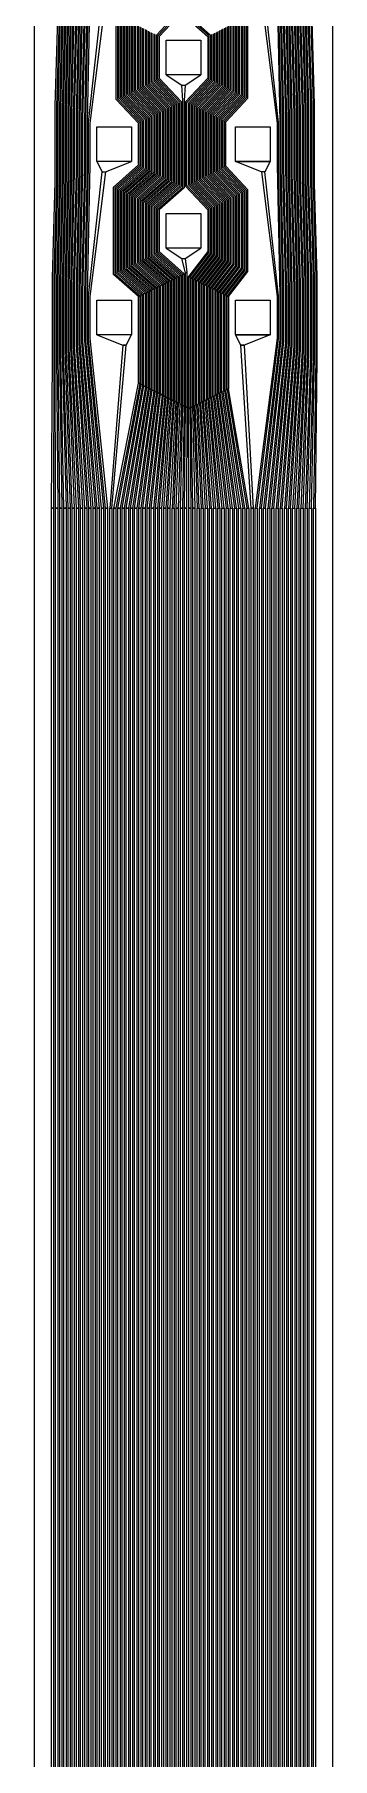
# Model space of a CAD drawing. Header units: inches. Extents: x 115980 to 170179, y 57000 to 74333.
# Drawn here: x 152065.3 to 152151.3, y 69660.7 to 70158 of the extents above; entities that cross this region are included whole.
import ezdxf

# ---------------------------------------------------------------- set-up
doc = ezdxf.new("R2010")
doc.units = ezdxf.units.IN
doc.header["$MEASUREMENT"] = 0
for name, color, linetype in [('metal', 221, 'Continuous'), ('nitride window', 40, 'Continuous'), ('profile', 140, 'Continuous')]:
    doc.layers.add(name, color=color, linetype=linetype)

msp = doc.modelspace()

# ---------------------------------------------------------------- linework, layer by layer
at = {"layer": 'metal'}
for points in [[(152084.79, 70268.42), (152085.79, 70268.42), (152081.29, 70232.42), (152081.29, 70220.42), (152080.49, 70182.82), (152080.49, 70170.02), (152079.69, 70133.22), (152079.69, 70119.62), (152078.89, 70083.62), (152078.89, 70069.22), (152082.79, 70021.42), (152082.19, 70021.42), (152078.49, 70069.02), (152078.49, 70083.82), (152079.29, 70119.42), (152079.29, 70133.42), (152080.09, 70169.82), (152080.09, 70183.02), (152080.49, 70220.02), (152080.49, 70232.82), (152084.79, 70268.42)], [(152131.79, 70268.42), (152130.79, 70268.42), (152135.29, 70232.42), (152135.29, 70220.42), (152136.09, 70182.82), (152136.09, 70170.02), (152136.89, 70133.22), (152136.89, 70119.62), (152137.69, 70083.62), (152137.69, 70069.22), (152132.59, 70021.42), (152133.19, 70021.42), (152138.09, 70069.02), (152138.09, 70083.82), (152137.29, 70119.42), (152137.29, 70133.42), (152136.49, 70169.82), (152136.49, 70183.02), (152136.09, 70220.02), (152136.09, 70232.82), (152131.79, 70268.42)], [(152084.79, 70218.42), (152085.79, 70218.42), (152081.29, 70182.42), (152081.29, 70170.42), (152080.49, 70132.82), (152080.49, 70120.02), (152079.69, 70083.22), (152079.69, 70069.62), (152083.99, 70021.42), (152083.39, 70021.42), (152079.29, 70069.42), (152079.29, 70083.42), (152080.09, 70119.82), (152080.09, 70133.02), (152080.89, 70170.22), (152080.89, 70182.62), (152084.79, 70218.42)], [(152131.79, 70218.42), (152130.79, 70218.42), (152135.29, 70182.42), (152135.29, 70170.42), (152136.09, 70132.82), (152136.09, 70120.02), (152136.89, 70083.22), (152136.89, 70069.62), (152131.39, 70021.42), (152131.99, 70021.42), (152137.29, 70069.42), (152137.29, 70083.42), (152136.49, 70119.82), (152136.49, 70133.02), (152135.69, 70170.22), (152135.69, 70182.62), (152131.79, 70218.42)], [(152108.79, 70193.42), (152107.79, 70193.42), (152108.09, 70189.02), (152108.09, 70163.82), (152115.29, 70157.42), (152115.29, 70145.42), (152108.89, 70138.62), (152108.89, 70114.22), (152115.29, 70107.42), (152115.29, 70095.42), (152109.69, 70088.22), (152110.09, 70088.02), (152115.69, 70095.22), (152115.69, 70107.62), (152109.29, 70114.42), (152109.29, 70138.42), (152115.69, 70145.22), (152115.69, 70157.62), (152108.49, 70164.02), (152108.49, 70189.02), (152108.79, 70193.42)], [(152084.79, 70168.42), (152085.79, 70168.42), (152081.29, 70132.42), (152081.29, 70120.42), (152080.49, 70082.82), (152080.49, 70070.02), (152085.19, 70021.42), (152084.59, 70021.42), (152080.09, 70069.82), (152080.09, 70083.02), (152080.89, 70120.22), (152080.89, 70132.62), (152084.79, 70168.42)], [(152131.79, 70168.42), (152130.79, 70168.42), (152135.29, 70132.42), (152135.29, 70120.42), (152136.09, 70082.82), (152136.09, 70070.02), (152130.19, 70021.42), (152130.79, 70021.42), (152136.49, 70069.82), (152136.49, 70083.02), (152135.69, 70120.22), (152135.69, 70132.62), (152131.79, 70168.42)], [(152103.29, 70156.42), (152113.29, 70156.42), (152113.29, 70146.42), (152103.29, 70146.42)], [(152113.29, 70146.42), (152103.29, 70146.42), (152107.79, 70143.42), (152108.79, 70143.42), (152113.29, 70146.42)], [(152107.79, 70143.42), (152108.79, 70143.42), (152108.49, 70139.02), (152108.49, 70113.82), (152101.29, 70107.42), (152101.29, 70095.42), (152108.49, 70089.02), (152108.09, 70088.82), (152100.89, 70095.22), (152100.89, 70107.62), (152108.09, 70114.02), (152108.09, 70139.02), (152107.79, 70143.42)], [(152083.29, 70131.42), (152093.29, 70131.42), (152093.29, 70121.42), (152083.29, 70121.42)], [(152123.29, 70131.42), (152133.29, 70131.42), (152133.29, 70121.42), (152123.29, 70121.42)], [(152093.29, 70121.42), (152083.29, 70121.42), (152084.79, 70118.42), (152085.79, 70118.42), (152093.29, 70121.42)], [(152123.29, 70121.42), (152133.29, 70121.42), (152131.79, 70118.42), (152130.79, 70118.42), (152123.29, 70121.42)], [(152084.79, 70118.42), (152085.79, 70118.42), (152081.29, 70082.42), (152081.29, 70070.42), (152086.39, 70021.42), (152085.79, 70021.42), (152080.89, 70070.22), (152080.89, 70082.62), (152084.79, 70118.42)], [(152131.79, 70118.42), (152130.79, 70118.42), (152135.29, 70082.42), (152135.29, 70070.42), (152128.99, 70021.42), (152129.59, 70021.42), (152135.69, 70070.22), (152135.69, 70082.62), (152131.79, 70118.42)], [(152103.29, 70106.42), (152113.29, 70106.42), (152113.29, 70096.42), (152103.29, 70096.42)], [(152113.29, 70096.42), (152103.29, 70096.42), (152107.79, 70093.42), (152108.79, 70093.42), (152113.29, 70096.42)], [(152107.79, 70093.42), (152108.79, 70093.42), (152109.29, 70089.42), (152108.89, 70089.22)], [(152102.49, 70086.02), (152102.89, 70086.22), (152102.89, 70053.62), (152102.49, 70053.82)], [(152103.29, 70086.42), (152103.69, 70086.62), (152103.69, 70053.22), (152103.29, 70053.42)], [(152104.09, 70086.82), (152104.49, 70087.02), (152104.49, 70052.82), (152104.09, 70053.02)], [(152104.89, 70087.22), (152105.29, 70087.42), (152105.29, 70052.42), (152104.89, 70052.62)], [(152105.69, 70087.62), (152106.09, 70087.82), (152106.09, 70052.02), (152105.69, 70052.22)], [(152106.49, 70088.02), (152106.89, 70088.22), (152106.89, 70051.62), (152106.49, 70051.82)], [(152107.29, 70088.42), (152107.69, 70088.62), (152107.69, 70051.22), (152107.29, 70051.42)], [(152108.09, 70088.82), (152108.49, 70089.02), (152108.49, 70050.82), (152108.09, 70051.02)], [(152108.89, 70089.22), (152109.29, 70089.42), (152109.29, 70050.42), (152108.89, 70050.62)], [(152109.69, 70088.22), (152110.09, 70088.02), (152110.09, 70050.22), (152109.69, 70050.22)], [(152110.49, 70087.82), (152110.89, 70087.62), (152110.89, 70050.62), (152110.49, 70050.42)], [(152111.29, 70087.42), (152111.69, 70087.22), (152111.69, 70051.02), (152111.29, 70050.82)], [(152112.09, 70087.02), (152112.49, 70086.82), (152112.49, 70051.42), (152112.09, 70051.22)], [(152112.89, 70086.62), (152113.29, 70086.42), (152113.29, 70051.82), (152112.89, 70051.62)], [(152113.69, 70086.22), (152114.09, 70086.02), (152114.09, 70052.22), (152113.69, 70052.02)], [(152083.29, 70081.42), (152093.29, 70081.42), (152093.29, 70071.42), (152083.29, 70071.42)], [(152095.29, 70082.42), (152095.69, 70082.62), (152095.69, 70057.22), (152095.29, 70057.42)], [(152096.09, 70082.82), (152096.49, 70083.02), (152096.49, 70056.82), (152096.09, 70057.02)], [(152096.89, 70083.22), (152097.29, 70083.42), (152097.29, 70056.42), (152096.89, 70056.62)], [(152097.69, 70083.62), (152098.09, 70083.82), (152098.09, 70056.02), (152097.69, 70056.22)], [(152098.49, 70084.02), (152098.89, 70084.22), (152098.89, 70055.62), (152098.49, 70055.82)], [(152099.29, 70084.42), (152099.69, 70084.62), (152099.69, 70055.22), (152099.29, 70055.42)], [(152100.09, 70084.82), (152100.49, 70085.02), (152100.49, 70054.82), (152100.09, 70055.02)], [(152100.89, 70085.22), (152101.29, 70085.42), (152101.29, 70054.42), (152100.89, 70054.62)], [(152101.69, 70085.62), (152102.09, 70085.82), (152102.09, 70054.02), (152101.69, 70054.22)], [(152114.49, 70085.82), (152114.89, 70085.62), (152114.89, 70052.62), (152114.49, 70052.42)], [(152115.29, 70085.42), (152115.69, 70085.22), (152115.69, 70053.02), (152115.29, 70052.82)], [(152116.09, 70085.02), (152116.49, 70084.82), (152116.49, 70053.42), (152116.09, 70053.22)], [(152116.89, 70084.62), (152117.29, 70084.42), (152117.29, 70053.82), (152116.89, 70053.62)], [(152117.69, 70084.22), (152118.09, 70084.02), (152118.09, 70054.22), (152117.69, 70054.02)], [(152118.49, 70083.82), (152118.89, 70083.62), (152118.89, 70054.62), (152118.49, 70054.42)], [(152119.29, 70083.42), (152119.69, 70083.22), (152119.69, 70055.02), (152119.29, 70054.82)], [(152120.09, 70083.02), (152120.49, 70082.82), (152120.49, 70055.42), (152120.09, 70055.22)], [(152120.89, 70082.62), (152121.29, 70082.42), (152121.29, 70055.82), (152120.89, 70055.62)], [(152123.29, 70081.42), (152133.29, 70081.42), (152133.29, 70071.42), (152123.29, 70071.42)], [(152093.29, 70071.42), (152083.29, 70071.42), (152090.79, 70068.42), (152091.79, 70068.42), (152093.29, 70071.42)], [(152123.29, 70071.42), (152133.29, 70071.42), (152125.79, 70068.42), (152124.79, 70068.42), (152123.29, 70071.42)], [(152091.79, 70068.42), (152090.79, 70068.42), (152086.99, 70021.42), (152087.59, 70021.42)], [(152124.79, 70068.42), (152125.79, 70068.42), (152128.39, 70021.42), (152127.79, 70021.42)], [(152095.29, 70057.42), (152095.69, 70057.22), (152088.79, 70021.42), (152088.19, 70021.42)], [(152096.09, 70057.02), (152096.49, 70056.82), (152089.99, 70021.42), (152089.39, 70021.42)], [(152096.89, 70056.62), (152097.29, 70056.42), (152091.19, 70021.42), (152090.59, 70021.42)], [(152097.69, 70056.22), (152098.09, 70056.02), (152092.39, 70021.42), (152091.79, 70021.42)], [(152098.49, 70055.82), (152098.89, 70055.62), (152093.59, 70021.42), (152092.99, 70021.42)], [(152099.29, 70055.42), (152099.69, 70055.22), (152094.79, 70021.42), (152094.19, 70021.42)], [(152100.09, 70055.02), (152100.49, 70054.82), (152095.99, 70021.42), (152095.39, 70021.42)], [(152100.89, 70054.62), (152101.29, 70054.42), (152097.19, 70021.42), (152096.59, 70021.42)], [(152101.69, 70054.22), (152102.09, 70054.02), (152098.39, 70021.42), (152097.79, 70021.42)], [(152102.49, 70053.82), (152102.89, 70053.62), (152099.59, 70021.42), (152098.99, 70021.42)], [(152103.29, 70053.42), (152103.69, 70053.22), (152100.79, 70021.42), (152100.19, 70021.42)], [(152104.09, 70053.02), (152104.49, 70052.82), (152101.99, 70021.42), (152101.39, 70021.42)], [(152103.19, 70021.42), (152102.59, 70021.42), (152104.89, 70052.62), (152105.29, 70052.42)], [(152105.69, 70052.22), (152106.09, 70052.02), (152104.39, 70021.42), (152103.79, 70021.42)], [(152104.99, 70021.42), (152105.59, 70021.42), (152106.89, 70051.62), (152106.49, 70051.82)], [(152107.29, 70051.42), (152107.69, 70051.22), (152106.79, 70021.42), (152106.19, 70021.42)], [(152112.49, 70051.42), (152112.09, 70051.22), (152113.39, 70021.42), (152113.99, 70021.42)], [(152113.29, 70051.82), (152112.89, 70051.62), (152114.59, 70021.42), (152115.19, 70021.42)], [(152114.09, 70052.22), (152113.69, 70052.02), (152115.79, 70021.42), (152116.39, 70021.42)], [(152114.89, 70052.62), (152114.49, 70052.42), (152116.99, 70021.42), (152117.59, 70021.42)], [(152115.69, 70053.02), (152115.29, 70052.82), (152118.19, 70021.42), (152118.79, 70021.42)], [(152116.49, 70053.42), (152116.09, 70053.22), (152119.39, 70021.42), (152119.99, 70021.42)], [(152117.29, 70053.82), (152116.89, 70053.62), (152120.59, 70021.42), (152121.19, 70021.42)], [(152118.09, 70054.22), (152117.69, 70054.02), (152121.79, 70021.42), (152122.39, 70021.42)], [(152118.89, 70054.62), (152118.49, 70054.42), (152122.99, 70021.42), (152123.59, 70021.42)], [(152119.69, 70055.02), (152119.29, 70054.82), (152124.19, 70021.42), (152124.79, 70021.42)], [(152120.49, 70055.42), (152120.09, 70055.22), (152125.39, 70021.42), (152125.99, 70021.42)], [(152121.29, 70055.82), (152120.89, 70055.62), (152126.59, 70021.42), (152127.19, 70021.42)], [(152108.09, 70051.02), (152108.49, 70050.82), (152107.99, 70021.42), (152107.39, 70021.42)], [(152108.89, 70050.62), (152109.29, 70050.42), (152109.19, 70021.42), (152108.59, 70021.42)], [(152109.69, 70050.22), (152110.09, 70050.22), (152110.39, 70021.42), (152109.79, 70021.42)], [(152110.49, 70050.42), (152110.89, 70050.62), (152111.59, 70021.42), (152110.99, 70021.42)], [(152112.19, 70021.42), (152112.79, 70021.42), (152111.69, 70051.02), (152111.29, 70050.82)], [(152070.19, 70021.42), (152070.79, 70021.42), (152070.79, 64161.42), (152070.19, 64161.42)], [(152071.39, 70021.42), (152071.99, 70021.42), (152071.99, 64161.42), (152071.39, 64161.42)], [(152072.59, 70021.42), (152073.19, 70021.42), (152073.19, 64161.42), (152072.59, 64161.42)], [(152073.79, 70021.42), (152074.39, 70021.42), (152074.39, 64161.42), (152073.79, 64161.42)], [(152074.99, 70021.42), (152075.59, 70021.42), (152075.59, 64161.42), (152074.99, 64161.42)], [(152076.19, 70021.42), (152076.79, 70021.42), (152076.79, 64161.42), (152076.19, 64161.42)], [(152077.39, 70021.42), (152077.99, 70021.42), (152077.99, 64161.42), (152077.39, 64161.42)], [(152078.59, 70021.42), (152079.19, 70021.42), (152079.19, 64161.42), (152078.59, 64161.42)], [(152079.79, 70021.42), (152080.39, 70021.42), (152080.39, 64161.42), (152079.79, 64161.42)], [(152080.99, 70021.42), (152081.59, 70021.42), (152081.59, 64161.42), (152080.99, 64161.42)], [(152082.19, 70021.42), (152082.79, 70021.42), (152082.79, 64161.42), (152082.19, 64161.42)], [(152083.39, 70021.42), (152083.99, 70021.42), (152083.99, 64161.42), (152083.39, 64161.42)], [(152084.59, 70021.42), (152085.19, 70021.42), (152085.19, 64161.42), (152084.59, 64161.42)], [(152085.79, 70021.42), (152086.39, 70021.42), (152086.39, 64161.42), (152085.79, 64161.42)], [(152086.99, 70021.42), (152087.59, 70021.42), (152087.59, 64161.42), (152086.99, 64161.42)], [(152088.19, 70021.42), (152088.79, 70021.42), (152088.79, 64161.42), (152088.19, 64161.42)], [(152089.39, 70021.42), (152089.99, 70021.42), (152089.99, 64161.42), (152089.39, 64161.42)], [(152090.59, 70021.42), (152091.19, 70021.42), (152091.19, 64161.42), (152090.59, 64161.42)], [(152091.79, 70021.42), (152092.39, 70021.42), (152092.39, 64161.42), (152091.79, 64161.42)], [(152092.99, 70021.42), (152093.59, 70021.42), (152093.59, 64161.42), (152092.99, 64161.42)], [(152094.19, 70021.42), (152094.79, 70021.42), (152094.79, 64161.42), (152094.19, 64161.42)], [(152095.39, 70021.42), (152095.99, 70021.42), (152095.99, 64161.42), (152095.39, 64161.42)], [(152096.59, 70021.42), (152097.19, 70021.42), (152097.19, 64161.42), (152096.59, 64161.42)], [(152097.79, 70021.42), (152098.39, 70021.42), (152098.39, 64161.42), (152097.79, 64161.42)], [(152098.99, 70021.42), (152099.59, 70021.42), (152099.59, 64161.42), (152098.99, 64161.42)], [(152100.19, 70021.42), (152100.79, 70021.42), (152100.79, 64161.42), (152100.19, 64161.42)], [(152101.39, 70021.42), (152101.99, 70021.42), (152101.99, 64161.42), (152101.39, 64161.42)], [(152102.59, 70021.42), (152103.19, 70021.42), (152103.19, 64161.42), (152102.59, 64161.42)], [(152103.79, 70021.42), (152104.39, 70021.42), (152104.39, 64161.42), (152103.79, 64161.42)], [(152104.99, 70021.42), (152105.59, 70021.42), (152105.59, 64161.42), (152104.99, 64161.42)], [(152106.19, 70021.42), (152106.79, 70021.42), (152106.79, 64161.42), (152106.19, 64161.42)], [(152107.39, 70021.42), (152107.99, 70021.42), (152107.99, 64161.42), (152107.39, 64161.42)], [(152108.59, 70021.42), (152109.19, 70021.42), (152109.19, 64161.42), (152108.59, 64161.42)], [(152109.79, 70021.42), (152110.39, 70021.42), (152110.39, 64161.42), (152109.79, 64161.42)], [(152110.99, 70021.42), (152111.59, 70021.42), (152111.59, 64161.42), (152110.99, 64161.42)], [(152112.19, 70021.42), (152112.79, 70021.42), (152112.79, 64161.42), (152112.19, 64161.42)], [(152113.39, 70021.42), (152113.99, 70021.42), (152113.99, 64161.42), (152113.39, 64161.42)], [(152114.59, 70021.42), (152115.19, 70021.42), (152115.19, 64161.42), (152114.59, 64161.42)], [(152115.79, 70021.42), (152116.39, 70021.42), (152116.39, 64161.42), (152115.79, 64161.42)], [(152116.99, 70021.42), (152117.59, 70021.42), (152117.59, 64161.42), (152116.99, 64161.42)], [(152118.19, 70021.42), (152118.79, 70021.42), (152118.79, 64161.42), (152118.19, 64161.42)], [(152119.39, 70021.42), (152119.99, 70021.42), (152119.99, 64161.42), (152119.39, 64161.42)], [(152120.59, 70021.42), (152121.19, 70021.42), (152121.19, 64161.42), (152120.59, 64161.42)], [(152121.79, 70021.42), (152122.39, 70021.42), (152122.39, 64161.42), (152121.79, 64161.42)], [(152122.99, 70021.42), (152123.59, 70021.42), (152123.59, 64161.42), (152122.99, 64161.42)], [(152124.19, 70021.42), (152124.79, 70021.42), (152124.79, 64161.42), (152124.19, 64161.42)], [(152125.39, 70021.42), (152125.99, 70021.42), (152125.99, 64161.42), (152125.39, 64161.42)], [(152126.59, 70021.42), (152127.19, 70021.42), (152127.19, 64161.42), (152126.59, 64161.42)], [(152127.79, 70021.42), (152128.39, 70021.42), (152128.39, 64161.42), (152127.79, 64161.42)], [(152128.99, 70021.42), (152129.59, 70021.42), (152129.59, 64161.42), (152128.99, 64161.42)], [(152130.19, 70021.42), (152130.79, 70021.42), (152130.79, 64161.42), (152130.19, 64161.42)], [(152131.39, 70021.42), (152131.99, 70021.42), (152131.99, 64161.42), (152131.39, 64161.42)], [(152132.59, 70021.42), (152133.19, 70021.42), (152133.19, 64161.42), (152132.59, 64161.42)], [(152133.79, 70021.42), (152134.39, 70021.42), (152134.39, 64161.42), (152133.79, 64161.42)], [(152134.99, 70021.42), (152135.59, 70021.42), (152135.59, 64161.42), (152134.99, 64161.42)], [(152136.19, 70021.42), (152136.79, 70021.42), (152136.79, 64161.42), (152136.19, 64161.42)], [(152137.39, 70021.42), (152137.99, 70021.42), (152137.99, 64161.42), (152137.39, 64161.42)], [(152138.59, 70021.42), (152139.19, 70021.42), (152139.19, 64161.42), (152138.59, 64161.42)], [(152139.79, 70021.42), (152140.39, 70021.42), (152140.39, 64161.42), (152139.79, 64161.42)], [(152140.99, 70021.42), (152141.59, 70021.42), (152141.59, 64161.42), (152140.99, 64161.42)], [(152142.19, 70021.42), (152142.79, 70021.42), (152142.79, 64161.42), (152142.19, 64161.42)], [(152143.39, 70021.42), (152143.99, 70021.42), (152143.99, 64161.42), (152143.39, 64161.42)], [(152144.59, 70021.42), (152145.19, 70021.42), (152145.19, 64161.42), (152144.59, 64161.42)], [(152145.79, 70021.42), (152146.39, 70021.42), (152146.39, 64161.42), (152145.79, 64161.42)]]:
    msp.add_lwpolyline(points, close=True, dxfattribs=at)
for points in [[(152072.49, 70166.02), (152071.69, 70137.22), (152071.69, 70115.62), (152070.89, 70087.62), (152070.89, 70065.22), (152070.79, 70021.42), (152070.19, 70021.42), (152070.49, 70065.02), (152070.49, 70087.82), (152071.29, 70115.42), (152071.29, 70137.42), (152072.09, 70165.82)], [(152073.29, 70166.42), (152072.49, 70136.82), (152072.49, 70116.02), (152071.69, 70087.22), (152071.69, 70065.62), (152071.99, 70021.42), (152071.39, 70021.42), (152071.29, 70065.42), (152071.29, 70087.42), (152072.09, 70115.82), (152072.09, 70137.02), (152072.89, 70166.22)], [(152074.09, 70166.82), (152073.29, 70136.42), (152073.29, 70116.42), (152072.49, 70086.82), (152072.49, 70066.02), (152073.19, 70021.42), (152072.59, 70021.42), (152072.09, 70065.82), (152072.09, 70087.02), (152072.89, 70116.22), (152072.89, 70136.62), (152073.69, 70166.62)], [(152074.89, 70167.22), (152074.09, 70136.02), (152074.09, 70116.82), (152073.29, 70086.42), (152073.29, 70066.42), (152074.39, 70021.42), (152073.79, 70021.42), (152072.89, 70066.22), (152072.89, 70086.62), (152073.69, 70116.62), (152073.69, 70136.22), (152074.49, 70167.02)], [(152075.69, 70167.62), (152074.89, 70135.62), (152074.89, 70117.22), (152074.09, 70086.02), (152074.09, 70066.82), (152075.59, 70021.42), (152074.99, 70021.42), (152073.69, 70066.62), (152073.69, 70086.22), (152074.49, 70117.02), (152074.49, 70135.82), (152075.29, 70167.42)], [(152076.49, 70168.02), (152075.69, 70135.22), (152075.69, 70117.62), (152074.89, 70085.62), (152074.89, 70067.22), (152076.79, 70021.42), (152076.19, 70021.42), (152074.49, 70067.02), (152074.49, 70085.82), (152075.29, 70117.42), (152075.29, 70135.42), (152076.09, 70167.82)], [(152077.29, 70168.42), (152076.49, 70134.82), (152076.49, 70118.02), (152075.69, 70085.22), (152075.69, 70067.62), (152077.99, 70021.42), (152077.39, 70021.42), (152075.29, 70067.42), (152075.29, 70085.42), (152076.09, 70117.82), (152076.09, 70135.02), (152076.89, 70168.22)], [(152078.09, 70168.82), (152077.29, 70134.42), (152077.29, 70118.42), (152076.49, 70084.82), (152076.49, 70068.02), (152079.19, 70021.42), (152078.59, 70021.42), (152076.09, 70067.82), (152076.09, 70085.02), (152076.89, 70118.22), (152076.89, 70134.62), (152077.69, 70168.62)], [(152078.89, 70169.22), (152078.09, 70134.02), (152078.09, 70118.82), (152077.29, 70084.42), (152077.29, 70068.42), (152080.39, 70021.42), (152079.79, 70021.42), (152076.89, 70068.22), (152076.89, 70084.62), (152077.69, 70118.62), (152077.69, 70134.22), (152078.49, 70169.02)], [(152079.69, 70169.62), (152078.89, 70133.62), (152078.89, 70119.22), (152078.09, 70084.02), (152078.09, 70068.82), (152081.59, 70021.42), (152080.99, 70021.42), (152077.69, 70068.62), (152077.69, 70084.22), (152078.49, 70119.02), (152078.49, 70133.82), (152079.29, 70169.42)], [(152136.89, 70169.62), (152137.69, 70133.62), (152137.69, 70119.22), (152138.49, 70084.02), (152138.49, 70068.82), (152133.79, 70021.42), (152134.39, 70021.42), (152138.89, 70068.62), (152138.89, 70084.22), (152138.09, 70119.02), (152138.09, 70133.82), (152137.29, 70169.42)], [(152137.69, 70169.22), (152138.49, 70134.02), (152138.49, 70118.82), (152139.29, 70084.42), (152139.29, 70068.42), (152134.99, 70021.42), (152135.59, 70021.42), (152139.69, 70068.22), (152139.69, 70084.62), (152138.89, 70118.62), (152138.89, 70134.22), (152138.09, 70169.02)], [(152138.49, 70168.82), (152139.29, 70134.42), (152139.29, 70118.42), (152140.09, 70084.82), (152140.09, 70068.02), (152136.19, 70021.42), (152136.79, 70021.42), (152140.49, 70067.82), (152140.49, 70085.02), (152139.69, 70118.22), (152139.69, 70134.62), (152138.89, 70168.62)], [(152139.29, 70168.42), (152140.09, 70134.82), (152140.09, 70118.02), (152140.89, 70085.22), (152140.89, 70067.62), (152137.39, 70021.42), (152137.99, 70021.42), (152141.29, 70067.42), (152141.29, 70085.42), (152140.49, 70117.82), (152140.49, 70135.02), (152139.69, 70168.22)], [(152140.09, 70168.02), (152140.89, 70135.22), (152140.89, 70117.62), (152141.69, 70085.62), (152141.69, 70067.22), (152138.59, 70021.42), (152139.19, 70021.42), (152142.09, 70067.02), (152142.09, 70085.82), (152141.29, 70117.42), (152141.29, 70135.42), (152140.49, 70167.82)], [(152140.89, 70167.62), (152141.69, 70135.62), (152141.69, 70117.22), (152142.49, 70086.02), (152142.49, 70066.82), (152139.79, 70021.42), (152140.39, 70021.42), (152142.89, 70066.62), (152142.89, 70086.22), (152142.09, 70117.02), (152142.09, 70135.82), (152141.29, 70167.42)], [(152141.69, 70167.22), (152142.49, 70136.02), (152142.49, 70116.82), (152143.29, 70086.42), (152143.29, 70066.42), (152140.99, 70021.42), (152141.59, 70021.42), (152143.69, 70066.22), (152143.69, 70086.62), (152142.89, 70116.62), (152142.89, 70136.22), (152142.09, 70167.02)], [(152142.49, 70166.82), (152143.29, 70136.42), (152143.29, 70116.42), (152144.09, 70086.82), (152144.09, 70066.02), (152142.19, 70021.42), (152142.79, 70021.42), (152144.49, 70065.82), (152144.49, 70087.02), (152143.69, 70116.22), (152143.69, 70136.62), (152142.89, 70166.62)], [(152143.29, 70166.42), (152144.09, 70136.82), (152144.09, 70116.02), (152144.89, 70087.22), (152144.89, 70065.62), (152143.39, 70021.42), (152143.99, 70021.42), (152145.29, 70065.42), (152145.29, 70087.42), (152144.49, 70115.82), (152144.49, 70137.02), (152143.69, 70166.22)], [(152144.09, 70166.02), (152144.89, 70137.22), (152144.89, 70115.62), (152145.69, 70087.62), (152145.69, 70065.22), (152144.59, 70021.42), (152145.19, 70021.42), (152146.09, 70065.02), (152146.09, 70087.82), (152145.29, 70115.42), (152145.29, 70137.42), (152144.49, 70165.82)], [(152089.29, 70163.42), (152089.29, 70139.42), (152095.69, 70132.62), (152095.69, 70120.22), (152088.49, 70113.82), (152088.49, 70089.02), (152095.69, 70082.62), (152095.29, 70082.42), (152088.09, 70088.82), (152088.09, 70114.02), (152095.29, 70120.42), (152095.29, 70132.42), (152088.89, 70139.22), (152088.89, 70163.62)], [(152090.09, 70163.02), (152090.09, 70139.82), (152096.49, 70133.02), (152096.49, 70119.82), (152089.29, 70113.42), (152089.29, 70089.42), (152096.49, 70083.02), (152096.09, 70082.82), (152088.89, 70089.22), (152088.89, 70113.62), (152096.09, 70120.02), (152096.09, 70132.82), (152089.69, 70139.62), (152089.69, 70163.22)], [(152090.89, 70162.62), (152090.89, 70140.22), (152097.29, 70133.42), (152097.29, 70119.42), (152090.09, 70113.02), (152090.09, 70089.82), (152097.29, 70083.42), (152096.89, 70083.22), (152089.69, 70089.62), (152089.69, 70113.22), (152096.89, 70119.62), (152096.89, 70133.22), (152090.49, 70140.02), (152090.49, 70162.82)], [(152091.69, 70162.22), (152091.69, 70140.62), (152098.09, 70133.82), (152098.09, 70119.02), (152090.89, 70112.62), (152090.89, 70090.22), (152098.09, 70083.82), (152097.69, 70083.62), (152090.49, 70090.02), (152090.49, 70112.82), (152097.69, 70119.22), (152097.69, 70133.62), (152091.29, 70140.42), (152091.29, 70162.42)], [(152092.49, 70161.82), (152092.49, 70141.02), (152098.89, 70134.22), (152098.89, 70118.62), (152091.69, 70112.22), (152091.69, 70090.62), (152098.89, 70084.22), (152098.49, 70084.02), (152091.29, 70090.42), (152091.29, 70112.42), (152098.49, 70118.82), (152098.49, 70134.02), (152092.09, 70140.82), (152092.09, 70162.02)], [(152093.29, 70161.42), (152093.29, 70141.42), (152099.69, 70134.62), (152099.69, 70118.22), (152092.49, 70111.82), (152092.49, 70091.02), (152099.69, 70084.62), (152099.29, 70084.42), (152092.09, 70090.82), (152092.09, 70112.02), (152099.29, 70118.42), (152099.29, 70134.42), (152092.89, 70141.22), (152092.89, 70161.62)], [(152094.09, 70161.02), (152094.09, 70141.82), (152100.49, 70135.02), (152100.49, 70117.82), (152093.29, 70111.42), (152093.29, 70091.42), (152100.49, 70085.02), (152100.09, 70084.82), (152092.89, 70091.22), (152092.89, 70111.62), (152100.09, 70118.02), (152100.09, 70134.82), (152093.69, 70141.62), (152093.69, 70161.22)], [(152094.89, 70160.62), (152094.89, 70142.22), (152101.29, 70135.42), (152101.29, 70117.42), (152094.09, 70111.02), (152094.09, 70091.82), (152101.29, 70085.42), (152100.89, 70085.22), (152093.69, 70091.62), (152093.69, 70111.22), (152100.89, 70117.62), (152100.89, 70135.22), (152094.49, 70142.02), (152094.49, 70160.82)], [(152106.89, 70164.62), (152100.49, 70157.82), (152100.49, 70145.02), (152106.89, 70138.22), (152106.89, 70114.62), (152099.69, 70108.22), (152099.69, 70094.62), (152106.89, 70088.22), (152106.49, 70088.02), (152099.29, 70094.42), (152099.29, 70108.42), (152106.49, 70114.82), (152106.49, 70138.02), (152100.09, 70144.82), (152100.09, 70158.02)], [(152107.69, 70164.22), (152101.29, 70157.42), (152101.29, 70145.42), (152107.69, 70138.62), (152107.69, 70114.22), (152100.49, 70107.82), (152100.49, 70095.02), (152107.69, 70088.62), (152107.29, 70088.42), (152100.09, 70094.82), (152100.09, 70108.02), (152107.29, 70114.42), (152107.29, 70138.42), (152100.89, 70145.22), (152100.89, 70157.62), (152107.29, 70164.42)], [(152108.89, 70164.22), (152116.09, 70157.82), (152116.09, 70145.02), (152109.69, 70138.22), (152109.69, 70114.62), (152116.09, 70107.82), (152116.09, 70095.02), (152110.49, 70087.82), (152110.89, 70087.62), (152116.49, 70094.82), (152116.49, 70108.02), (152110.09, 70114.82), (152110.09, 70138.02), (152116.49, 70144.82), (152116.49, 70158.02)], [(152121.69, 70160.62), (152121.69, 70142.22), (152115.29, 70135.42), (152115.29, 70117.42), (152121.69, 70110.62), (152121.69, 70092.22), (152116.09, 70085.02), (152116.49, 70084.82), (152122.09, 70092.02), (152122.09, 70110.82), (152115.69, 70117.62), (152115.69, 70135.22), (152122.09, 70142.02), (152122.09, 70160.82)], [(152122.49, 70161.02), (152122.49, 70141.82), (152116.09, 70135.02), (152116.09, 70117.82), (152122.49, 70111.02), (152122.49, 70091.82), (152116.89, 70084.62), (152117.29, 70084.42), (152122.89, 70091.62), (152122.89, 70111.22), (152116.49, 70118.02), (152116.49, 70134.82), (152122.89, 70141.62), (152122.89, 70161.22)], [(152123.29, 70161.42), (152123.29, 70141.42), (152116.89, 70134.62), (152116.89, 70118.22), (152123.29, 70111.42), (152123.29, 70091.42), (152117.69, 70084.22), (152118.09, 70084.02), (152123.69, 70091.22), (152123.69, 70111.62), (152117.29, 70118.42), (152117.29, 70134.42), (152123.69, 70141.22), (152123.69, 70161.62)], [(152124.09, 70161.82), (152124.09, 70141.02), (152117.69, 70134.22), (152117.69, 70118.62), (152124.09, 70111.82), (152124.09, 70091.02), (152118.49, 70083.82), (152118.89, 70083.62), (152124.49, 70090.82), (152124.49, 70112.02), (152118.09, 70118.82), (152118.09, 70134.02), (152124.49, 70140.82), (152124.49, 70162.02)], [(152124.89, 70162.22), (152124.89, 70140.62), (152118.49, 70133.82), (152118.49, 70119.02), (152124.89, 70112.22), (152124.89, 70090.62), (152119.29, 70083.42), (152119.69, 70083.22), (152125.29, 70090.42), (152125.29, 70112.42), (152118.89, 70119.22), (152118.89, 70133.62), (152125.29, 70140.42), (152125.29, 70162.42)], [(152125.69, 70162.62), (152125.69, 70140.22), (152119.29, 70133.42), (152119.29, 70119.42), (152125.69, 70112.62), (152125.69, 70090.22), (152120.09, 70083.02), (152120.49, 70082.82), (152126.09, 70090.02), (152126.09, 70112.82), (152119.69, 70119.62), (152119.69, 70133.22), (152126.09, 70140.02), (152126.09, 70162.82)], [(152126.49, 70163.02), (152126.49, 70139.82), (152120.09, 70133.02), (152120.09, 70119.82), (152126.49, 70113.02), (152126.49, 70089.82), (152120.89, 70082.62), (152121.29, 70082.42), (152126.89, 70089.62), (152126.89, 70113.22), (152120.49, 70120.02), (152120.49, 70132.82), (152126.89, 70139.62), (152126.89, 70163.22)], [(152144.89, 70165.62), (152145.69, 70137.62), (152145.69, 70115.22), (152146.49, 70088.02), (152146.49, 70064.82), (152145.79, 70021.42), (152146.39, 70021.42), (152146.89, 70064.62), (152146.89, 70088.22), (152146.09, 70115.02), (152146.09, 70137.82), (152145.29, 70165.42)], [(152095.69, 70160.22), (152095.69, 70142.62), (152102.09, 70135.82), (152102.09, 70117.02), (152094.89, 70110.62), (152094.89, 70092.22), (152102.09, 70085.82), (152101.69, 70085.62), (152094.49, 70092.02), (152094.49, 70110.82), (152101.69, 70117.22), (152101.69, 70135.62), (152095.29, 70142.42), (152095.29, 70160.42)], [(152096.49, 70159.82), (152096.49, 70143.02), (152102.89, 70136.22), (152102.89, 70116.62), (152095.69, 70110.22), (152095.69, 70092.62), (152102.89, 70086.22), (152102.49, 70086.02), (152095.29, 70092.42), (152095.29, 70110.42), (152102.49, 70116.82), (152102.49, 70136.02), (152096.09, 70142.82), (152096.09, 70160.02)], [(152097.29, 70159.42), (152097.29, 70143.42), (152103.69, 70136.62), (152103.69, 70116.22), (152096.49, 70109.82), (152096.49, 70093.02), (152103.69, 70086.62), (152103.29, 70086.42), (152096.09, 70092.82), (152096.09, 70110.02), (152103.29, 70116.42), (152103.29, 70136.42), (152096.89, 70143.22), (152096.89, 70159.62)], [(152098.09, 70159.02), (152098.09, 70143.82), (152104.49, 70137.02), (152104.49, 70115.82), (152097.29, 70109.42), (152097.29, 70093.42), (152104.49, 70087.02), (152104.09, 70086.82), (152096.89, 70093.22), (152096.89, 70109.62), (152104.09, 70116.02), (152104.09, 70136.82), (152097.69, 70143.62), (152097.69, 70159.22)], [(152098.89, 70158.62), (152098.89, 70144.22), (152105.29, 70137.42), (152105.29, 70115.42), (152098.09, 70109.02), (152098.09, 70093.82), (152105.29, 70087.42), (152104.89, 70087.22), (152097.69, 70093.62), (152097.69, 70109.22), (152104.89, 70115.62), (152104.89, 70137.22), (152098.49, 70144.02), (152098.49, 70158.82)], [(152099.69, 70158.22), (152099.69, 70144.62), (152106.09, 70137.82), (152106.09, 70115.02), (152098.89, 70108.62), (152098.89, 70094.22), (152106.09, 70087.82), (152105.69, 70087.62), (152098.49, 70094.02), (152098.49, 70108.82), (152105.69, 70115.22), (152105.69, 70137.62), (152099.29, 70144.42), (152099.29, 70158.42)], [(152116.89, 70158.22), (152116.89, 70144.62), (152110.49, 70137.82), (152110.49, 70115.02), (152116.89, 70108.22), (152116.89, 70094.62), (152111.29, 70087.42), (152111.69, 70087.22), (152117.29, 70094.42), (152117.29, 70108.42), (152110.89, 70115.22), (152110.89, 70137.62), (152117.29, 70144.42), (152117.29, 70158.42)], [(152117.69, 70158.62), (152117.69, 70144.22), (152111.29, 70137.42), (152111.29, 70115.42), (152117.69, 70108.62), (152117.69, 70094.22), (152112.09, 70087.02), (152112.49, 70086.82), (152118.09, 70094.02), (152118.09, 70108.82), (152111.69, 70115.62), (152111.69, 70137.22), (152118.09, 70144.02), (152118.09, 70158.82)], [(152118.49, 70159.02), (152118.49, 70143.82), (152112.09, 70137.02), (152112.09, 70115.82), (152118.49, 70109.02), (152118.49, 70093.82), (152112.89, 70086.62), (152113.29, 70086.42), (152118.89, 70093.62), (152118.89, 70109.22), (152112.49, 70116.02), (152112.49, 70136.82), (152118.89, 70143.62), (152118.89, 70159.22)], [(152119.29, 70159.42), (152119.29, 70143.42), (152112.89, 70136.62), (152112.89, 70116.22), (152119.29, 70109.42), (152119.29, 70093.42), (152113.69, 70086.22), (152114.09, 70086.02), (152119.69, 70093.22), (152119.69, 70109.62), (152113.29, 70116.42), (152113.29, 70136.42), (152119.69, 70143.22), (152119.69, 70159.62)], [(152120.09, 70159.82), (152120.09, 70143.02), (152113.69, 70136.22), (152113.69, 70116.62), (152120.09, 70109.82), (152120.09, 70093.02), (152114.49, 70085.82), (152114.89, 70085.62), (152120.49, 70092.82), (152120.49, 70110.02), (152114.09, 70116.82), (152114.09, 70136.02), (152120.49, 70142.82), (152120.49, 70160.02)], [(152120.89, 70160.22), (152120.89, 70142.62), (152114.49, 70135.82), (152114.49, 70117.02), (152120.89, 70110.22), (152120.89, 70092.62), (152115.29, 70085.42), (152115.69, 70085.22), (152121.29, 70092.42), (152121.29, 70110.42), (152114.89, 70117.22), (152114.89, 70135.62), (152121.29, 70142.42), (152121.29, 70160.42)]]:
    msp.add_lwpolyline(points, dxfattribs=at)
at = {"layer": 'nitride window'}
for points in [[(152103.29, 70156.42), (152113.29, 70156.42), (152113.29, 70146.42), (152103.29, 70146.42)], [(152083.29, 70131.42), (152093.29, 70131.42), (152093.29, 70121.42), (152083.29, 70121.42)], [(152123.29, 70131.42), (152133.29, 70131.42), (152133.29, 70121.42), (152123.29, 70121.42)], [(152103.29, 70106.42), (152113.29, 70106.42), (152113.29, 70096.42), (152103.29, 70096.42)], [(152083.29, 70081.42), (152093.29, 70081.42), (152093.29, 70071.42), (152083.29, 70071.42)], [(152123.29, 70081.42), (152133.29, 70081.42), (152133.29, 70071.42), (152123.29, 70071.42)]]:
    msp.add_lwpolyline(points, close=True, dxfattribs=at)
at = {"layer": 'profile'}
msp.add_lwpolyline([(152108.29, 71161.42), (152120.29, 71127.42), (152128.29, 71101.42), (152133.29, 71081.42), (152137.29, 71031.42), (152151.29, 70191.42), (152151.29, 68661.42), (152065.29, 68661.42), (152065.29, 70191.42), (152079.29, 71031.42), (152083.29, 71081.42), (152088.29, 71101.42), (152096.29, 71127.42)], close=True, dxfattribs=at)

doc.saveas('drawing.dxf')
